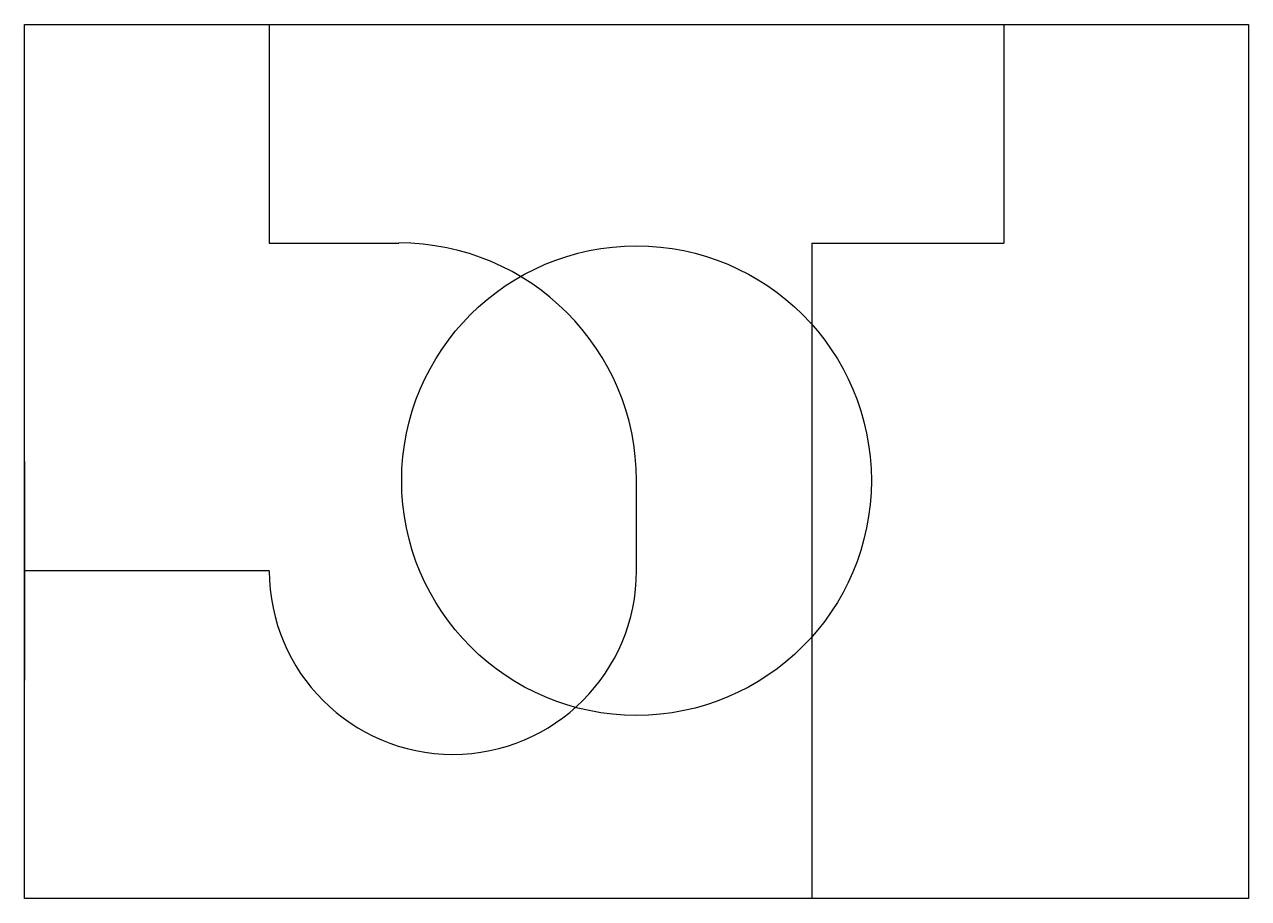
# Model space of a CAD drawing. Header units: millimetres. Extents: x 2519 to 4619, y 701 to 2201.
import ezdxf

# ---------------------------------------------------------------- set-up
doc = ezdxf.new("R2010")
doc.units = ezdxf.units.MM
doc.layers.add('Marca de agua', color=10, linetype='Continuous', plot=False)

msp = doc.modelspace()

# ---------------------------------------------------------------- linework, layer by layer
for p, q in [((2518.9, 2200.7), (4618.9, 2200.7)), ((2518.9, 700.7), (2518.9, 2200.7)), ((2938.9, 2200.7), (2938.9, 1825.7)), ((4198.9, 2200.7), (4198.9, 1825.7)), ((4618.9, 2200.7), (4618.9, 700.7)), ((2938.9, 1825.7), (3161, 1825.7)), ((2992, 1825.7), (3161, 1825.7)), ((3869.8, 1825.7), (3869.8, 700.7)), ((3869.8, 1825.7), (4198.9, 1825.7)), ((2518.9, 1450.7), (2518.9, 1075.7)), ((3568.9, 1263.2), (3568.9, 1417.9)), ((2938.9, 1263.2), (2518.9, 1263.2)), ((4618.9, 700.7), (2518.9, 700.7))]:
    msp.add_line(p, q)
for centre, radius, start, end in [((3161, 1417.9), 407.9, 0, 90), ((3253.9, 1263.2), 315, 180, 0)]:
    msp.add_arc(centre, radius, start, end)
at = {"layer": 'Marca de agua'}
msp.add_circle((3568.9, 1417.9), 402.9, dxfattribs=at)

doc.saveas('drawing.dxf')
